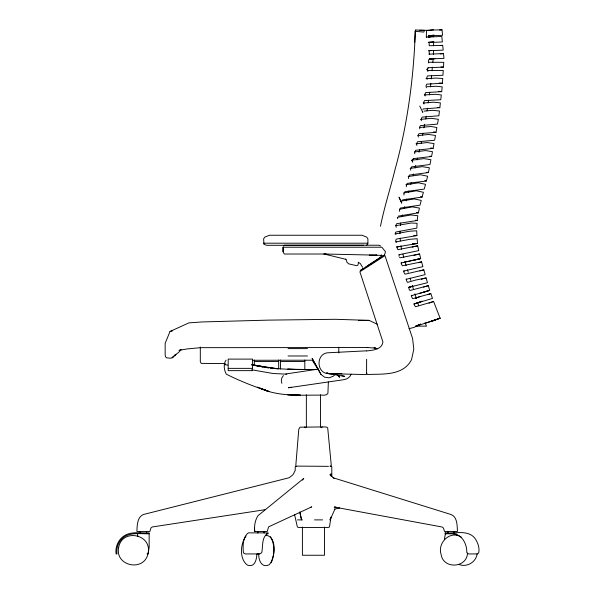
<?xml version="1.0" encoding="UTF-8"?>
<svg xmlns="http://www.w3.org/2000/svg" width="595" height="595" viewBox="0 0 595 595"><rect width="100%" height="100%" fill="white"/><g stroke="black" fill="none" stroke-linecap="round" stroke-linejoin="round"><path stroke-width="0.89" d="M326.491 254.02L284.261 254.02L283.071 251.759L283.071 247.222L381.864 247.222L385.493 251.759L384.37 255.478M328.358 381.975L327.912 393.377L326.558 394.73L324.312 395.177C305.964 394.79 287.162 396.657 269.26 391.636C254.615 386.765 240.112 381.127 226.338 374.181C224.062 370.499 223.147 363.634 226.011 360.198M455.19 533.789L445.253 533.789L445.253 532.867C455.227 533.797 469.299 529.059 475.777 539.576C478.097 543.503 479.719 548.24 478.715 552.814L477.569 553.938L468.607 553.938L466.807 552.71C467.082 544.425 462.382 534.555 453.234 533.789M426.28 37.254L426.548 30.427M380.473 226.256C384.377 206.852 390.506 187.975 395.244 168.764C407.649 123.723 413.77 77.134 415.347 30.494L415.756 30.01L424.451 30.293L423.841 32.093L415.198 31.297L415.756 30.01M414.722 42.305L415.198 31.297M433.353 54.472L433.539 50.858M447.76 532.867L447.842 531.514M454.149 532.867L454.23 531.514M426.34 87.763L426.027 85.866L426.682 84.163L442.435 83.24L442.74 78.451L435.875 78.086L425.983 78.674M428.229 67.726L426.979 69.429L427.909 71.117L426.979 69.429L428.229 67.726L443.461 67.109L443.766 62.326L429.032 62.259M432.029 70.775L432.364 67.153M432.788 62.616L433.123 58.987M256.862 554.057C256.713 559.434 254.772 567.95 247.371 565.064C239.16 559.107 240.283 543.503 246.047 536.117M430.497 86.952L430.839 83.374M431.271 78.897L431.613 75.312M425.12 95.996L424.875 94.322L425.618 92.597L441.698 91.645L442.197 86.855L436.462 86.26L427.031 86.729M257.642 532.867L257.799 531.514L257.799 532.867M366.758 373.043L366.252 374.582L329.072 373.653C315.707 373.98 315.707 352.404 329.072 352.731L366.594 350.827M422.859 109.502L423.276 108.944L439.831 107.665L440.389 102.876L433.435 102.206L423.261 103.069M400.398 225.542L400.732 223.006M445.357 533.789L444.353 539.65M427.046 110.893L427.426 108.223M428.192 102.883L428.571 100.213M381.023 257.122L381.365 254.757M429.337 94.888L429.724 92.24M421.186 143.246L421.505 141.431M422.629 135.095L422.956 133.287M418.33 137.081L418.077 135.392L418.925 133.696L436.038 132.298L436.886 127.516L431.211 126.512L419.616 127.449M400.026 231.083L399.937 233.761M414.782 153.741L414.678 152.089L415.674 150.304L433.145 148.371L434.03 143.596L427.136 142.54L415.957 143.834M330.627 517.219L330.113 519.889L334.933 509.015L334.509 509.171L339.715 507.892M408.534 178.552L408.43 176.864L409.479 175.034L428.422 172.557L429.359 167.768L422.279 166.66L410.163 168.4M413.555 158.634L411.896 160.323L412.729 162.004L411.896 160.323L413.555 158.634L431.561 156.485L432.498 151.695L425.626 150.587L414.752 151.941M358.629 262.328L357.922 265.065L356.829 265.712L348.677 263.853L346.945 262.216L345.888 259.026M423.915 127.851L424.644 124.273M425.737 118.911L426.28 116.226M429.315 35.603L429.069 36.726L426.489 37.217M415.117 168.006L415.771 165.321M417.08 159.951L417.519 158.158M467.529 553.134C466.837 568.24 443.134 569.4 441.096 554.369C437.161 542.707 450.608 529.654 461.519 537.307M477.123 553.833C476.089 562.245 466.614 567.742 458.819 564.395M419.014 152.283L419.654 149.799M402.079 216.625L402.518 214.944M404.28 208.198L404.712 206.562M413.123 175.644L413.57 173.956M402.198 200.374L402.726 199.816L422.13 197.057L423.395 192.282L416.359 190.802L403.67 192.936M406.348 186.793L406.378 184.666L407.3 183.357L426.377 181.029L427.649 176.246L420.546 174.774L408.163 176.537M397.475 217.428L397.691 218.707M408.482 192.691L408.951 191.017M410.81 184.353L411.271 182.687M406.251 200.798L406.727 199.102M363.709 245.304L266.731 245.304L263.972 244.367L263.622 238.84L264.834 237.108L269.513 235.241L362.013 235.241L366.691 237.108L367.903 238.84L367.903 243.199L367.561 244.367L366.52 245.066M411.71 295.194L411.628 296.838L412.692 298.697L430.802 293.61L432.498 298.4L414.046 304M429.107 42.267L429.248 45.726L442.71 45.354L443.186 50.129L428.928 50.716M321.575 427.76L322.2 426.92M404.005 270.792L403.938 272.517L405.009 274.191L423.826 269.833L425.172 274.607L405.946 279.375M406.593 279.033L406.519 280.743L407.59 282.417L415.332 280.156L426.109 277.925L427.463 282.707L408.415 287.452M377.245 324.23L369.086 320.378L335.349 319.292L267.876 320.132L202.077 321.954L188.883 322.884L170.029 331.475L165.157 343.345L165.157 354.999L165.507 356.769L166.57 357.833L170.326 358.19L172.096 357.833L175.889 354.278L172.959 357.223M383.485 255.426L367.494 265.846M258.743 554.361C258.55 560.237 261.763 568.389 269.118 564.781C275.262 558.69 277.575 535.716 265.318 535.24M399.215 254.593L399.037 256.304M271.186 562.766C274.622 554.711 275.135 544.321 270.39 536.66M401.417 262.492L401.32 264.091L402.458 265.787L421.572 261.845L422.919 266.627L403.432 271.142M351.065 374.322C349.786 377.974 346.052 379.573 342.467 379.893L288.471 387.762L291.208 387.219M283.406 375.542L281.859 377.87L281.316 380.607L281.859 383.344M417.199 325.829L440.099 318.213L433.614 301.472L415.533 306.775L414.291 305.101L414.343 303.547M302.438 480.128L303.785 478.365L257.91 515.753C255.01 520.35 254.147 526.144 254.712 531.469L254.534 528.167L254.534 531.469L267.259 531.469L268.598 526.858L311.735 506.866L311.044 507.037M181.148 349.496L178.812 352.218L174.848 355.341M334.65 374.612L333.512 376.077L329.228 377.832L324.632 377.208L320.965 374.374L312.167 358.443L320.965 374.374M172.096 357.833L173.145 356.769M283.458 246.018L284.261 245.214L379.045 245.214L380.562 245.98M361.039 269.996L363.322 268.494M360.161 270.554L381.826 256.616M365.531 267.43L371.615 263.526M372.299 263.079L374.352 261.763M376.412 260.439L379.729 258.312M380.369 257.895L381.663 257.062L379.781 257.933M366.699 350.998C372.767 350.098 381.737 349.875 382.942 341.999L359.871 271.781L384.972 255.642L412.588 338.495L413.808 349.153L411.524 359.707C403.098 375.958 382.994 373.846 367.584 374.486L366.579 373.459L366.632 359.261M267.281 533.789C261.458 537.85 263.072 546.545 261.748 552.71L259.703 553.938L245.2 553.938L243.4 552.814C242.82 546.336 242.611 537.129 248.316 532.867L268.129 532.867L268.129 533.789L267.192 533.789M415.838 325.926L420.68 324.082L414.001 327.421L408.988 328.685M428.98 303.212L433.614 301.472M416.872 297.701L415.332 298.259L420.598 296.399M427.693 294.704L430.802 293.61M424.845 323.472L435.064 319.954L429.694 321.791M414.113 303.956L422.286 301.182L414.165 303.941M408.527 287.407L412.9 286.069L409.018 287.318L408.944 288.992L409.977 290.509L428.296 285.659L429.754 290.442L411.242 295.737M423.566 287.11L428.296 285.659M422.926 292.376L428.415 290.702L419.631 293.38M418.397 262.745L421.572 261.845M419.862 270.948L423.826 269.833M421.357 279.271L426.109 277.925M170.029 331.475L172.58 330.82M415.541 259.777L419.244 258.899L400.963 262.997M412.06 247.148L417.668 245.824L418.806 250.607L398.858 254.764M413.986 255.307L419.601 253.976L420.732 258.766L413.651 260.149M419.244 258.899L404.184 262.313M330.084 466.339L331.11 466.101L331.296 465.483L327.711 427.954L326.856 427.173L325.234 426.92L300.006 427.173L298.787 429.248L295.76 466.101L328.455 466.339M180.627 350.009L179.021 350.366L187.18 348.93L200.515 347.666L367.799 347.532L366.996 347.532L375.527 348.09L374.024 347.733L377.289 348.774M362.154 269.26L362.935 269.104M394.954 233.961L409.464 231.239L416.701 230.786L416.924 235.568L396.225 239.101L395.705 240.752L396.404 242.195M396.999 246.91L417.474 243.481L417.147 238.707L409.97 239.294L395.526 242.001M285.734 373.995L318.243 369.101M395.497 225.721L411.316 223.028L417.073 223.296L416.85 228.108L395.958 232.013L395.288 232.816L395.898 234.311M397.296 217.354L411.056 214.981L417.809 215.725L417.184 220.492L396.627 223.705L395.891 225.408L396.181 227.342M401.439 201.043L414.246 198.961L421.245 200.396L420.018 205.171L400.509 208.012L399.505 209.708L399.587 211.381M405.916 184.733L418.434 182.821L425.514 184.294L424.242 189.076L404.972 191.694L403.946 193.397L404.012 195.078M399.379 209.299L412.424 206.889L419.423 208.064L418.426 212.817L398.367 216.111M264.82 509.737L152.365 526.947L150.892 528.04L149.925 531.469L136.917 531.469C137.148 525.638 137.088 517.152 143.425 514.496L289.148 477.748L293.015 474.698L295.246 470.392L295.202 466.83L296.496 466.376M397.051 246.895L401.357 246.308M430.706 30.1L442.026 29.809L442.576 35.306L428.519 35.893M428.378 36.979L441.81 36.474L442.368 41.962L428.303 42.55M427.879 30.39L433.51 29.787M428.474 36.964L433.294 36.444M417.876 135.63L428.534 134.448L435.473 135.459L434.625 140.234L417.489 141.781L416.649 143.484L416.85 145.448M439.564 30.062L442.026 29.809M441.066 45.525L442.71 45.354M424.012 111.124L432.439 110.32L439.445 110.99L438.887 115.772L422.108 117.118L421.148 119.483L421.372 120.77M412.09 160.196L423.952 158.62L430.929 159.728L429.992 164.517L411.547 166.875L410.572 168.571L410.721 170.259M419.601 253.976L399.989 257.791L399.498 257.449M420.606 119.409L431.345 118.308L438.344 119.312L437.496 124.095L420.397 125.619L419.579 127.226L419.787 128.87M440.255 53.885L443.535 53.595L443.952 58.37L429.62 58.92M412.818 243.868L417.474 243.481L412.543 243.831M428.876 35.633L434.134 35.239L428.579 35.7M428.66 42.29L433.926 41.903L428.363 42.364M417.668 245.824L397.862 249.677L396.649 246.769M424.287 94.962L435.585 94.293L441.312 94.962L440.754 99.752L424.466 100.615L423.729 102.31L423.982 103.991M428.772 50.62L431.174 50.493L429.397 50.657L429.084 51.296L429.3 54.599M413.637 235.724L416.924 235.568M429.107 54.145L443.535 53.595M429.293 58.927L434.915 58.704M428.132 36.853L430.497 36.764M429.709 58.912L431.472 58.853L429.025 59.314L428.333 61.27L428.668 62.951M428.4 70.47L443.245 70.478L442.94 75.267L427.47 75.9L426.816 77.603L427.151 79.284M358.383 320.408L369.086 320.378M253.091 360.272L312.167 360.206L318.853 370.492M419.668 30.293L430.906 30.293M263.622 243.199L367.903 243.199M369.25 255.129L376.918 255.151L324.163 254.02M415.674 326.134L426.518 326.134L425.009 322.869M288.039 348.611L307.503 348.611M288.039 355.981L307.503 355.981M254.325 361.492L278.676 361.485M280.461 361.485L304.811 361.492M225.379 363.59L201.162 363.374L200.307 361.671L200.307 347.049M228.197 368.364L252.548 368.364M252.183 364.832L258.736 365.865C277.858 370.031 297.619 369.406 317.083 369.599M252.548 370.64L228.197 370.64L228.197 359.105L252.548 359.105L252.548 369.004M297.522 519.889L302.52 519.889M314.51 519.889L322.602 519.889M330.009 519.889L330.508 519.889L330.902 517.219L329.578 526.456L329.176 527.2L328.016 527.49L298.854 527.49L297.679 527.2L297.255 526.463L294.562 514.526M149.152 533.789C139.639 533.983 127.479 531.484 120.696 540.193C117.654 544.046 116.308 549.066 117.014 553.923L116.092 553.938C115.14 547.564 117.751 540.929 122.741 536.869C130.186 530.777 140.39 533.388 149.152 532.867L149.167 547.177L148.11 553.878L147.062 553.878M257.449 553.878L259.279 553.878M336.004 507.052L334.204 507.037L442.182 527.021L443.543 528.167L444.51 531.469L457.443 531.469C457.124 525.764 457.481 516.891 450.98 514.496L333.081 477.748M341.917 373.824L329.072 373.653L326.819 372.805M286.753 374.181L272.941 373.482L251.655 369.778M310.895 369.599L287.675 369.168L299.984 369.599M375.772 255.151L382.079 255.478M440.992 66.952L443.461 67.109M439.147 83.025L442.435 83.24M270.509 368.149L277.858 368.811L251.767 364.735M438.426 91.303L441.698 91.645M415.526 220.314L417.184 220.492L415.555 220.284M437.377 107.375L439.831 107.665M138.189 536.363L137.698 536.288L137.668 533.789M255.969 365.791L262.819 366.892L255.456 365.427M416.723 212.534L418.426 212.817L416.812 212.489M433.606 131.867L436.038 132.298M430.713 147.924L433.145 148.371M254.437 365.196L268.672 367.985M429.947 156.165L431.561 156.485M426.808 172.238L428.422 172.557M251.611 364.876L255.099 365.605M253.247 365.211L255.062 365.598M227.729 365.107L224.657 364.609L225.155 364.742M341.969 375.735L344.736 376.382L329.072 373.794L326.819 372.864M323.918 253.961L345.881 259.338M420.539 196.64L422.13 197.057M424.785 180.605L426.377 181.029M263.518 389.502L269.26 391.636L260.446 388.304L262.7 389.197M260.446 388.304L268.672 391.503L260.156 388.126M257.36 387.048L259.673 387.992M358.13 262.239L360.302 263.54L362.556 267.296M304.67 426.92L305.295 427.76M334.011 478.365L329.95 474.698L331.571 476.372L330.872 473.828L331.318 476.431M337.023 374.657L339.567 377.252L337.863 375.051M330.158 465.915L331.802 466.77L331.802 476.543M419.72 106.051L422.792 112.329L422.532 111.793M414.886 293.833L416.522 298.712M417.764 302.721L418.575 305.175M410.044 278.081L410.833 280.498M407.463 269.773L408.252 272.272M404.935 261.592L406.154 265.601M412.313 285.503L413.54 289.668M402.919 254.169L403.789 257.494M401.543 249.216L400.874 245.913M299.791 512.355L301.561 519.889L299.835 511.879M266.463 533.789L266.597 535.463M456.692 533.789L456.789 535.507M400.16 238.119L400.323 240.863M454.149 531.514L454.23 532.867M447.76 531.514L447.842 532.867M433.45 42.267L433.614 45.815M433.212 35.276L433.212 36.935M445.253 532.867L445.253 533.789M338.778 347.242L338.778 352.924M324.454 527.044L324.454 555.254L302.409 555.254L302.409 527.044M320.512 394.768L320.512 427.136M306.358 394.768L306.358 427.136M304.811 360.027L304.811 369.004M283.071 247.222L283.071 251.759M280.461 360.027L280.461 369.004M278.676 360.027L278.676 369.004M254.325 360.027L254.325 365.59M146.601 531.514L146.601 532.867M140.197 531.514L140.197 532.867M118.68 547.318C114.582 566.403 144.592 572.368 148.11 553.172C152.208 534.087 122.198 528.122 118.68 547.318M384.355 255.069L383.448 255.649L384.355 255.069M440.099 318.213L432.885 320.839L440.099 318.213M300.43 395.177L287.675 394.76L300.43 395.177M401.543 202.657L399.022 197.198L401.774 203.163L401.543 202.657M264.158 532.867L264.016 531.514L264.135 532.867"/></g></svg>
